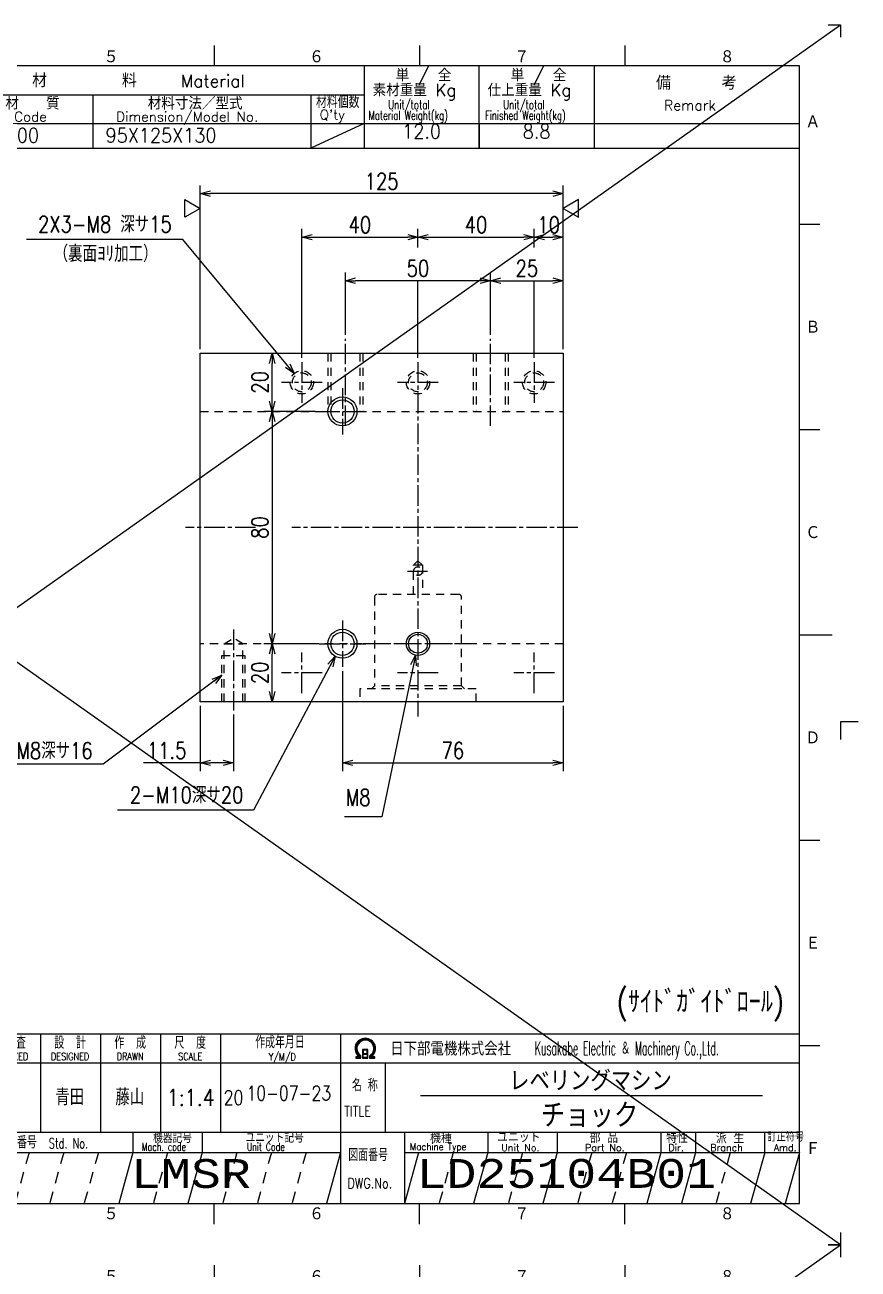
# Model space of a CAD drawing. Extents: x 0 to 1442, y 0 to 840.
# Drawn here: x 313.1 to 600, y 411.6 to 840 of the extents above; entities that cross this region are included whole.
import ezdxf
from ezdxf.enums import TextEntityAlignment as Align

# ---------------------------------------------------------------- set-up
doc = ezdxf.new("R2010")
doc.units = 0
doc.header["$LTSCALE"] = 1.41421
for name, pattern in [('GEN3A', [3.5, 2, -1.5]), ('GEN7A', [7.5, 5, -0.75, 1, -0.75]), ('HIDDEN2', [3.5, 2, -1.5])]:
    doc.linetypes.add(name, pattern=pattern)
doc.layers.get('0').update_dxf_attribs({"linetype": 'CONTINUOUS'})
doc.layers.get('DEFPOINTS').update_dxf_attribs({"linetype": 'CONTINUOUS'})
for name, color, linetype in [('2', 5, 'CONTINUOUS'), ('4', 3, 'CONTINUOUS'), ('5', 3, 'CONTINUOUS'), ('6', 52, 'CONTINUOUS'), ('7A', 4, 'GEN7A'), ('8', 1, 'CONTINUOUS'), ('9', 3, 'HIDDEN2'), ('RAHM2', 1, 'CONTINUOUS'), ('RAHM3', 52, 'CONTINUOUS')]:
    doc.layers.add(name, color=color, linetype=linetype)
doc.styles.add('DIMENSION', font='monotxt.shx', dxfattribs={"bigfont": 'bigfont.shx'})
doc.styles.get("Standard").update_dxf_attribs({"font": 'romans.shx', "width": 0.8, "bigfont": 'extfont.shx'})
doc.dimstyles.new('GEN-ISO', dxfattribs={"dimscale": 1.41421, "dimtxt": 4, "dimasz": 2.5, "dimexe": 2, "dimexo": 1, "dimgap": 1, "dimtad": 3, "dimdec": 3, "dimrnd": 0.001, "dimdsep": 46, "dimtxsty": 'Standard', "dimblk": 'OPEN30', "dimcen": 0, "dimclrt": 52, "dimadec": 0, "dimazin": 0, "dimtp": 0.1, "dimtm": 0.1, "dimtfac": 0.6, "dimtdec": 3, "dimtmove": 0, "dimatfit": 3, "dimldrblk": 'OPEN30', "dimfxl": 1, "dimarcsym": 0})

# ---------------------------------------------------------------- blocks, each defined once
blk = doc.blocks.new('1A3ﾌﾞﾋﾝ')
at = {"layer": 'RAHM2', "color": 5, "linetype": 'Continuous'}
for p, q in [((3, 297), (0, 297)), ((0, 297), (0, 294)), ((417, 297), (420, 297)), ((420, 297), (420, 294)), ((217.5, 295), (217.5, 287)), ((67.5, 292), (67.5, 287)), ((117.5, 292), (117.5, 287)), ((167.5, 292), (167.5, 287)), ((267.5, 292), (267.5, 287)), ((317.5, 292), (317.5, 287)), ((367.5, 292), (367.5, 287)), ((410, 287), (25, 287)), ((25, 287), (25, 10)), ((104, 266), (104, 287)), ((410, 10), (410, 287)), ((25, 266), (64.5, 266)), ((64.5, 266), (104, 266)), ((20, 248.5), (25, 248.5)), ((410, 248.5), (415, 248.5)), ((20, 198.5), (25, 198.5)), ((410, 198.5), (415, 198.5)), ((17, 148.5), (25, 148.5)), ((410, 148.5), (418, 148.5)), ((20, 98.5), (25, 98.5)), ((410, 98.5), (415, 98.5)), ((20, 48.5), (25, 48.5)), ((410, 48.5), (415, 48.5)), ((25, 10), (410, 10)), ((67.5, 5), (67.5, 10)), ((117.5, 5), (117.5, 10)), ((217.5, 2), (217.5, 10)), ((267.5, 5), (267.5, 10)), ((317.5, 5), (317.5, 10)), ((367.5, 5), (367.5, 10)), ((0, 3), (0, 0)), ((420, 3), (420, 0)), ((0, 0), (3, 0)), ((420, 0), (417, 0))]:
    blk.add_line(p, q, dxfattribs=at)
at = {"layer": 'RAHM2', "color": 7, "linetype": 'Continuous'}
for p, q in [((45, 287), (45, 266)), ((64.5, 287), (64.5, 266)), ((65, 287), (65, 266)), ((84, 287), (84, 266)), ((84.5, 287), (84.5, 266)), ((200, 267), (200, 287)), ((304, 287), (304, 267)), ((332, 267), (332, 287)), ((360, 287), (360, 267)), ((25, 280), (64.5, 280)), ((64.5, 280), (104, 280)), ((200, 280), (304, 280)), ((210, 267), (210, 280)), ((238, 280), (238, 267)), ((291, 280), (291, 267)), ((200, 273), (410, 273)), ((200, 267), (410, 267)), ((195.93, 51.26), (195.93, 27.42)), ((210.55, 51.26), (210.55, 10)), ((225.18, 51.26), (225.18, 27.42)), ((239.8, 51.26), (239.8, 27.42)), ((254.43, 51.26), (254.43, 27.42)), ((269.05, 51.26), (269.05, 27.42)), ((298.3, 51.26), (298.3, 10)), ((25, 44), (100, 44)), ((37, 44), (37, 10)), ((56.8, 44), (56.8, 10)), ((85.6, 44), (85.6, 10)), ((100, 10), (100, 44)), ((152.05, 44.26), (410, 44.26)), ((269.05, 44.26), (269.05, 27.42)), ((298.3, 44.26), (298.3, 44.26)), ((309.17, 44.26), (309.17, 27.42)), ((25, 37), (100, 37)), ((25, 30), (100, 30)), ((152.05, 27.42), (410, 27.42)), ((157.77, 27.42), (157.77, 10)), ((175.59, 27.42), (175.59, 10)), ((181.3, 27.42), (181.3, 10)), ((247.73, 27.42), (247.73, 22.42)), ((264.59, 27.42), (264.59, 22.42)), ((313.83, 27.42), (313.83, 10)), ((334.15, 27.42), (334.15, 22.42)), ((351, 27.42), (351, 22.42)), ((376.29, 27.42), (376.29, 22.42)), ((384.72, 27.42), (384.72, 22.42)), ((401.57, 22.42), (401.57, 27.42)), ((25, 23), (100, 23)), ((100, 23), (152.05, 23)), ((210.55, 22.42), (298.3, 22.42)), ((313.83, 22.42), (410, 22.42)), ((25, 16), (100, 16)), ((100, 16), (152.05, 16)), ((167.5, 5), (167.5, 10))]:
    blk.add_line(p, q, dxfattribs=at)
at = {"layer": 'RAHM2', "color": 3, "linetype": 'Continuous'}
for p, q in [((317.73, 36.35), (401.03, 36.35)), ((214.02, 22.42), (210.55, 10)), ((247.73, 22.42), (244.26, 10)), ((264.59, 22.42), (261.12, 10)), ((298.3, 22.42), (294.83, 10)), ((334.15, 22.42), (330.68, 10)), ((351, 22.42), (347.54, 10)), ((376.29, 22.42), (372.82, 10)), ((384.72, 22.42), (381.25, 10)), ((410, 22.42), (406.54, 10))]:
    blk.add_line(p, q, dxfattribs=at)
at = {"layer": 'RAHM2', "color": 3, "linetype": 'GEN3A'}
for p, q in [((222.44, 22.42), (218.98, 10)), ((230.87, 22.42), (227.41, 10)), ((239.3, 22.42), (235.84, 10)), ((256.16, 22.42), (252.69, 10)), ((273.01, 22.42), (269.55, 10)), ((281.44, 22.42), (277.98, 10)), ((289.87, 22.42), (286.41, 10)), ((325.72, 22.42), (322.25, 10)), ((342.57, 22.42), (339.11, 10)), ((359.43, 22.42), (355.97, 10)), ((367.86, 22.42), (364.39, 10)), ((393.14, 22.42), (389.68, 10))]:
    blk.add_line(p, q, dxfattribs=at)
at = {"layer": 'RAHM2', "color": 5, "linetype": 'Continuous'}
blk.add_lwpolyline([(410, 51.26), (152.05, 51.26), (152.05, 10)], dxfattribs=at)
at = {"layer": 'RAHM2', "color": 7, "linetype": 'Continuous'}
for points in [[(303.62, 47.51), (303.62, 45.4), (304.92, 45.4), (304.92, 47.51), (303.62, 47.51)], [(303.77, 47.36), (303.77, 46.53), (304.77, 46.53), (304.77, 47.36), (303.77, 47.36)], [(302.02, 45.4), (303.22, 45.4), (303.22, 46.01)], [(302.02, 45.58), (302.97, 45.58), (302.97, 45.91)], [(302.72, 45.82), (302.72, 45.75), (302.02, 45.75), (302.02, 45.4)], [(304.77, 46.38), (304.77, 45.55), (303.77, 45.55), (303.77, 46.38), (304.77, 46.38)], [(305.32, 45.98), (305.32, 45.4), (306.58, 45.4), (306.58, 45.75), (305.85, 45.75), (305.85, 45.8)], [(305.57, 45.87), (305.57, 45.58), (306.58, 45.58)]]:
    blk.add_lwpolyline(points, dxfattribs=at)
for points in [[(30.79, 43.41), (27.65, 37.97), (33.92, 37.97)], [(30.79, 36.41), (27.65, 30.97), (33.92, 30.97)], [(30.79, 29.41), (27.65, 23.97), (33.92, 23.97)], [(30.79, 22.41), (27.65, 16.97), (33.92, 16.97)]]:
    blk.add_lwpolyline(points, close=True, dxfattribs=at)
at = {"layer": 'RAHM2', "color": 3, "linetype": 'Continuous'}
for points in [[(317.29, 22.42), (313.83, 10)], [(401.57, 22.42), (401.57, 22.42), (398.11, 10)]]:
    blk.add_lwpolyline(points, dxfattribs=at)
at = {"layer": 'RAHM2', "color": 7, "linetype": 'Continuous'}
for radius, start, end in [(2.5, 308.2706, 230.8952), (2.28, 303.9949, 234.4013), (2.06, 299.8294, 238.4756)]:
    blk.add_arc((304.3, 47.76), radius, start, end, dxfattribs=at)
at = {"layer": 'RAHM2', "color": 5, "linetype": 'Continuous'}
for s, p in [('１', (40.6, 287.58)), ('２', (90.6, 287.58)), ('４', (190.6, 287.58)), ('５', (240.6, 287.58)), ('６', (290.6, 287.58)), ('７', (340.6, 287.58)), ('８', (390.6, 287.58)), ('Ａ', (18.36, 271.74)), ('Ａ', (411.44, 271.74)), ('Ｂ', (18.36, 221.74)), ('Ｂ', (411.44, 221.74)), ('Ｃ', (18.36, 171.74)), ('Ｃ', (411.44, 171.74)), ('Ｄ', (18.36, 121.74)), ('Ｄ', (411.44, 121.74)), ('Ｅ', (18.36, 71.74)), ('Ｅ', (411.44, 71.74)), ('Ｆ', (18.36, 21.74)), ('Ｆ', (411.44, 21.74)), ('１', (40.6, 5.87)), ('２', (90.6, 5.87)), ('３', (140.6, 5.87)), ('４', (190.6, 5.87)), ('５', (240.6, 5.87)), ('６', (290.6, 5.87)), ('７', (340.6, 5.87)), ('８', (390.6, 5.87))]:
    blk.add_text(s, height=3.31, dxfattribs=at).set_placement(p)
blk.add_text('３', height=3.31, dxfattribs=at).set_placement((140.6, 289.58), align=Align.MIDDLE)
at = {"layer": 'RAHM2', "color": 7, "linetype": 'Continuous'}
for s, height, width, p in [('ユニットNo.', 2.5, 0.8, (28.29, 283.92)), ('コードNo.', 2.5, 0.8, (49.52, 283.81)), ('総製作個数', 2.5, 0.8, (69.17, 283.72)), ('在庫棚入庫', 2.5, 0.8, (89.08, 283.82)), ('Unit No.', 2.5, 0.8, (28.29, 280.64)), ('Part No.', 2.5, 0.8, (49.52, 280.53)), ("T. Q'ty", 2.2, 0.8, (69.17, 280.96)), ("Stock Q'ty", 2.2, 0.8, (85.8, 281.06)), ('材料個数', 3, 0.8, (292.32, 276.75)), ('Unit/total', 2.2, 0.7, (309.86, 276.49)), ('Unit/total', 2.2, 0.7, (337.86, 276.49)), ('Material Weight(kg)', 2.2, 0.68, (305.1, 273.86)), ('Finished Weight(kg)', 2.2, 0.68, (333.46, 273.86)), ('作成年月日', 3, 0.7, (277.49, 47.82)), ('Kusakabe Electric ＆ Machinery Co.,Ltd.', 3.3108, 0.5, (345.56, 46.19)), ('Y/M/D', 1.8, 0.8, (280.79, 44.87)), ('名 称', 3, 0.7, (301.06, 37.33)), ('20', 3.5, 0.8, (269.81, 34.08)), ('TITLE', 2.5, 0.8, (299.18, 31.25)), ('標準図番号', 3, 0.7, (212.26, 23.44)), ('Std. No.', 2.5, 0.7, (227.23, 23.44)), ('機器記号', 2.5, 0.7, (252.65, 24.77)), ('ユニット記号', 2.5, 0.7, (275.14, 24.85)), ('訂正符号', 2, 0.8, (402.2, 25.16)), ('Mach. code', 2, 0.7, (249.86, 22.83)), ('Unit Code', 2, 0.7, (275.45, 22.83)), ('図面番号', 3, 0.7, (300.15, 20.37)), ('Machine Type', 1.7, 0.9, (315.15, 23.05))]:
    blk.add_text(s, height=height, dxfattribs=dict(at, width=width)).set_placement(p)
for s, height, p in [('単 / 全', 3, (311.71, 283.26)), ('単 / 全', 3, (339.71, 283.26)), ('材\u3000\u3000\u3000\u3000\u3000料', 3.311, (223.18, 281.82)), ('Material', 3, (259.34, 281.82)), ('備     考', 3.311, (375.08, 281.21)), ('素材重量 Kg', 3, (306.08, 279.63)), ('仕上重量 Kg', 3, (334.08, 279.63)), ('No.', 3.311, (201.5, 274.82)), ('材\u3000\u3000質', 3, (216.68, 276.39)), ('材料寸法／型式', 3, (251.33, 276.39)), ('Remark', 2.5, (377.03, 276.16)), ('Code', 2.4, (218.82, 273.45)), ('Dimension/Model No.', 2.4, (243.65, 273.45)), ("Q'ty", 2.4, (293.19, 273.93)), ('Ｄ', 3.2, (29.23, 38.2)), ('Ｃ', 3.2, (29.23, 31.2)), ('Ｂ', 3.2, (29.23, 24.2)), ('標', 2, (152.44, 24.43)), ('工', 2, (176.15, 24.24)), ('機種', 2.4, (320.08, 24.76)), ('ユニット', 2.4, (336.39, 24.96)), ('部 品', 2.4, (358.93, 24.79)), ('特性', 2.4, (377.55, 24.78)), ('派 生', 2.4, (389.65, 24.72)), ('準', 2, (152.47, 21.11)), ('Unit No.', 1.7, (337.39, 22.76)), ('Part No.', 1.7, (357.81, 22.76)), ('Dir.', 1.7, (378.09, 22.76)), ('Branch', 1.7, (388.28, 22.76)), ('Amd.', 1.7, (403.74, 22.76)), ('旧図面番号', 2.5, (116.71, 19.69)), ('事', 2, (176.17, 19.92)), ('Ａ', 3.2, (29.23, 17.2)), ('化', 2, (152.37, 17.95)), ('Previous Dwg. No,', 2, (108.5, 16.75)), ('番', 2, (176.31, 15.76)), ('符号', 2.5, (28.17, 13.37)), ('年月日', 2.5, (40.49, 13.14)), ('設計訂正書No.', 2.5, (58.29, 13.18)), ('担当', 2.5, (89.5, 13.18)), ('発', 2, (152.46, 14.47)), ('Amd.', 2, (28.17, 10.93)), ('Y/M/D', 2, (40.49, 10.7)), ('Design Chg No.', 2, (58.29, 10.75)), ('Name', 2, (89.5, 10.75)), ('行', 2, (152.46, 10.82)), ('号', 2, (176.11, 11.28))]:
    blk.add_text(s, height=height, dxfattribs=at).set_placement(p)
for s, height, width, p in [('承 認', 3, 0.7, (203.18, 49.35)), ('照  査', 3, 0.7, (217.8, 49.35)), ('設  計', 3, 0.7, (232.43, 49.35)), ('作  成', 3, 0.7, (247.05, 49.35)), ('尺  度', 3, 0.7, (261.67, 49.35)), ('APPROVED', 1.8, 0.8, (203.18, 45.85)), ('CHECKED', 1.8, 0.8, (217.8, 45.85)), ('DESIGNED', 1.8, 0.8, (232.43, 45.85)), ('DRAWN', 1.8, 0.8, (247.05, 45.85)), ('SCALE', 1.8, 0.8, (261.67, 45.85)), ('DWG.No.', 2.5, 0.8, (305.41, 14.96))]:
    blk.add_text(s, height=height, dxfattribs=dict(at, width=width)).set_placement(p, align=Align.MIDDLE)
for s, height, p in [('共 通 番 号', 3, (173.93, 49.14)), ('Cross ref No.', 2, (173.93, 46.01))]:
    blk.add_text(s, height=height, dxfattribs=at).set_placement(p, align=Align.MIDDLE)
at = {"layer": 'RAHM2', "color": 7, "linetype": 'Continuous', "width": 0.844147}
blk.add_text('日下部電機株式会社', height=3.311, dxfattribs=at).set_placement((310.35, 46.06), (339.79, 46.06), align=Align.FIT)
at = {"layer": 'RAHM2', "color": 7, "linetype": 'Continuous'}
for s, p in [('Standard', (157.07, 11.05)), ('Job No.', (180.5, 11.05))]:
    blk.add_text(s, height=2, rotation=90, dxfattribs=at).set_placement(p)
at = {"layer": 'RAHM2', "color": 5, "linetype": 'Continuous', "width": 0.7}
for tag, p in [('HEADER3', (35, 274.01)), ('HEADER4', (54.75, 274)), ('HEADER15', (74.49, 274)), ('HEADER16', (94.43, 274))]:
    blk.add_attdef(tag, text='', height=6, dxfattribs=at).set_placement(p, align=Align.MIDDLE)
at = {"layer": 'RAHM2', "color": 7, "linetype": 'Continuous'}
blk.add_attdef('HEADER5', text='', height=2.5, dxfattribs=at).set_placement((63.69, 267.1), align=Align.BOTTOM_RIGHT)
for tag, height, width, p in [('HEADER1', 5, 0.9, (359.12, 40.15)), ('HEADER7', 5, 0.8, (174.38, 35.8)), ('GEN-TITLE-SCA', 4, 0.85, (261.79, 35.85)), ('HEADER2', 6, 0.9, (358.89, 31.68)), ('HEADER11', 3.2, 0.63, (46.91, 19.38)), ('HEADER9', 3.33, 0.8, (71.4, 19.2)), ('HEADER10', 3.5, 0.8, (92.57, 19.22)), ('HEADER14', 3.31, 0.8, (126.54, 12.82))]:
    blk.add_attdef(tag, text='', height=height, dxfattribs=dict(at, width=width)).set_placement(p, align=Align.MIDDLE)
at = {"layer": 'RAHM2', "color": 7, "linetype": 'Continuous', "width": 0.8}
blk.add_attdef('GEN-TITLE-DAT', text='', height=3.5, dxfattribs=at).set_placement((275.35, 34.1), align=Align.BOTTOM_LEFT)
at = {"layer": 'RAHM2', "color": 5, "linetype": 'Continuous'}
blk.add_attdef('HEADER6', text='', height=5.8, dxfattribs=at).set_placement((207.09, 13.03), align=Align.BOTTOM_RIGHT)
at = {"layer": 'RAHM2', "color": 5, "linetype": 'Continuous', "style": 'DIMENSION', "width": 1.2}
for tag, p in [('HEADER13', (213.56, 11.75)), ('HEADER12', (247.26, 11.72)), ('GEN-TITLE-DWG', (316.79, 11.74))]:
    blk.add_attdef(tag, text='', height=7.02, dxfattribs=at).set_placement(p, align=Align.BOTTOM_LEFT)
blk.add_attdef('HEADER8', text='', height=7.02, dxfattribs=at).set_placement((406.69, 11.71), align=Align.BOTTOM_RIGHT)
blk = doc.blocks.new('_Open30')
at = {"color": 0, "linetype": 'ByBlock', "lineweight": -2}
for p, q in [((-1, 0.27), (0, 0)), ((0, 0), (-1, -0.27)), ((0, 0), (-1, 0))]:
    blk.add_line(p, q, dxfattribs=at)
blk = doc.blocks.new('*D41')
at = {"layer": '5', "color": 0, "lineweight": -2, "transparency": 16777216}
for p, q in [((373.48, 728.37), (373.48, 784.78)), ((498.48, 728.37), (498.48, 784.78)), ((494.94, 781.96), (377.02, 781.96))]:
    blk.add_line(p, q, dxfattribs=at)
at = {"layer": 'DEFPOINTS', "color": 0, "transparency": 16777216}
for p in [(373.48, 781.96), (373.48, 726.96), (498.48, 726.96)]:
    blk.add_point(p, dxfattribs=at)
at = {"layer": '5', "color": 0, "lineweight": -2, "transparency": 16777216, "xscale": 3.535525, "yscale": 3.535525, "zscale": 3.535525, "rotation": 180}
blk.add_blockref('_Open30', (373.48, 781.96), dxfattribs=at)
at = {"layer": '5', "color": 0, "lineweight": -2, "transparency": 16777216, "xscale": 3.535525, "yscale": 3.535525, "zscale": 3.535525}
blk.add_blockref('_Open30', (498.48, 781.96), dxfattribs=at)
at = {"layer": '5', "color": 52, "transparency": 16777216, "insert": (435.98, 786.2), "char_height": 5.657, "attachment_point": 5}
blk.add_mtext('125', dxfattribs=at)
blk = doc.blocks.new('*D47')
at = {"layer": '5', "color": 0, "lineweight": -2, "transparency": 16777216}
for p, q in [((423.48, 733.37), (423.48, 754.78)), ((473.48, 733.37), (473.48, 754.78)), ((469.94, 751.96), (427.02, 751.96))]:
    blk.add_line(p, q, dxfattribs=at)
at = {"layer": 'DEFPOINTS', "color": 0, "transparency": 16777216}
for p in [(423.48, 751.96), (423.48, 731.96), (473.48, 731.96)]:
    blk.add_point(p, dxfattribs=at)
at = {"layer": '5', "color": 0, "lineweight": -2, "transparency": 16777216, "xscale": 3.535525, "yscale": 3.535525, "zscale": 3.535525, "rotation": 180}
blk.add_blockref('_Open30', (423.48, 751.96), dxfattribs=at)
at = {"layer": '5', "color": 0, "lineweight": -2, "transparency": 16777216, "xscale": 3.535525, "yscale": 3.535525, "zscale": 3.535525}
blk.add_blockref('_Open30', (473.48, 751.96), dxfattribs=at)
at = {"layer": '5', "color": 52, "transparency": 16777216, "insert": (448.48, 756.2), "char_height": 5.657, "attachment_point": 5}
blk.add_mtext('50', dxfattribs=at)
blk = doc.blocks.new('STDBUHIN')
at = {"color": 7}
for p, q in [((0, 0), (0, -6)), ((10, 0), (10, -6)), ((38, 0), (38, -6)), ((91, 0), (91, -6)), ((104, 0), (104, -6)), ((132, 0), (132, -6)), ((160, 0), (160, -6)), ((0, -6), (210, -6))]:
    blk.add_line(p, q, dxfattribs=at)
at = {"layer": 'RAHM3', "color": 7, "width": 0.9}
for tag, p in [('1GENST', (4.710911, -4.609434)), ('4GENST', (96.434633, -4.658422)), ('5GENST', (118, -4.729)), ('6GENST', (146, -4.729))]:
    blk.add_attdef(tag, text='', height=3.5, dxfattribs=at).set_placement(p, align=Align.BOTTOM_CENTER)
at = {"layer": 'RAHM3', "color": 7}
for tag, p, width in [('2GENST', (11.373533, -4.658422), 0.8), ('3GENST', (41.070972, -4.658422), 0.8), ('7GENST', (162.759538, -4.671383), 0.9)]:
    blk.add_attdef(tag, p, '', height=3.5, dxfattribs=dict(at, width=width))
blk = doc.blocks.new('*D55')
at = {"layer": '5', "color": 0, "lineweight": -2, "transparency": 16777216}
for p, q in [((488.48, 763.37), (488.48, 769.78)), ((492.02, 766.96), (494.94, 766.96)), ((498.48, 728.37), (498.48, 769.78))]:
    blk.add_line(p, q, dxfattribs=at)
at = {"layer": 'DEFPOINTS', "color": 0, "transparency": 16777216}
for p in [(498.48, 766.96), (488.48, 761.96), (498.48, 726.96)]:
    blk.add_point(p, dxfattribs=at)
at = {"layer": '5', "color": 0, "lineweight": -2, "transparency": 16777216, "xscale": 3.535525, "yscale": 3.535525, "zscale": 3.535525, "rotation": 180}
blk.add_blockref('_Open30', (488.48, 766.96), dxfattribs=at)
at = {"layer": '5', "color": 0, "lineweight": -2, "transparency": 16777216, "xscale": 3.535525, "yscale": 3.535525, "zscale": 3.535525}
blk.add_blockref('_Open30', (498.48, 766.96), dxfattribs=at)
at = {"layer": '5', "color": 52, "transparency": 16777216, "insert": (493.48, 771.2), "char_height": 5.657, "attachment_point": 5}
blk.add_mtext('10', dxfattribs=at)
blk = doc.blocks.new('*D59')
at = {"layer": '5', "color": 0, "lineweight": -2, "transparency": 16777216}
for p, q in [((473.48, 733.37), (473.48, 754.78)), ((498.48, 728.37), (498.48, 754.78)), ((477.02, 751.96), (494.94, 751.96))]:
    blk.add_line(p, q, dxfattribs=at)
at = {"layer": 'DEFPOINTS', "color": 0, "transparency": 16777216}
for p in [(498.48, 751.96), (473.48, 731.96), (498.48, 726.96)]:
    blk.add_point(p, dxfattribs=at)
at = {"layer": '5', "color": 0, "lineweight": -2, "transparency": 16777216, "xscale": 3.535525, "yscale": 3.535525, "zscale": 3.535525, "rotation": 180}
blk.add_blockref('_Open30', (473.48, 751.96), dxfattribs=at)
at = {"layer": '5', "color": 0, "lineweight": -2, "transparency": 16777216, "xscale": 3.535525, "yscale": 3.535525, "zscale": 3.535525}
blk.add_blockref('_Open30', (498.48, 751.96), dxfattribs=at)
at = {"layer": '5', "color": 52, "transparency": 16777216, "insert": (485.98, 756.2), "char_height": 5.657, "attachment_point": 5}
blk.add_mtext('25', dxfattribs=at)
blk = doc.blocks.new('*D60')
at = {"layer": '5', "color": 0, "lineweight": -2, "transparency": 16777216}
for p, q in [((422.48, 617.54), (422.48, 583.13)), ((498.48, 605.54), (498.48, 583.13)), ((426.02, 585.96), (494.94, 585.96))]:
    blk.add_line(p, q, dxfattribs=at)
at = {"layer": 'DEFPOINTS', "color": 0, "transparency": 16777216}
for p in [(422.48, 618.96), (498.48, 606.96), (498.48, 585.96)]:
    blk.add_point(p, dxfattribs=at)
at = {"layer": '5', "color": 0, "lineweight": -2, "transparency": 16777216, "xscale": 3.535525, "yscale": 3.535525, "zscale": 3.535525, "rotation": 180}
blk.add_blockref('_Open30', (422.48, 585.96), dxfattribs=at)
at = {"layer": '5', "color": 0, "lineweight": -2, "transparency": 16777216, "xscale": 3.535525, "yscale": 3.535525, "zscale": 3.535525}
blk.add_blockref('_Open30', (498.48, 585.96), dxfattribs=at)
at = {"layer": '5', "color": 52, "transparency": 16777216, "insert": (460.48, 590.2), "char_height": 5.657, "attachment_point": 5}
blk.add_mtext('76', dxfattribs=at)
blk = doc.blocks.new('*D61')
at = {"layer": '5', "color": 0, "lineweight": -2, "transparency": 16777216}
for p, q in [((396.36, 726.96), (401.12, 726.96)), ((398.29, 710.49), (398.29, 723.42)), ((413.07, 706.96), (395.46, 706.96))]:
    blk.add_line(p, q, dxfattribs=at)
at = {"layer": 'DEFPOINTS', "color": 0, "transparency": 16777216}
for p in [(394.94, 726.96), (398.29, 726.96), (414.48, 706.96)]:
    blk.add_point(p, dxfattribs=at)
at = {"layer": '5', "color": 0, "lineweight": -2, "transparency": 16777216, "xscale": 3.535525, "yscale": 3.535525, "zscale": 3.535525}
for p, rotation in [((398.29, 726.96), 90), ((398.29, 706.96), 270)]:
    blk.add_blockref('_Open30', p, dxfattribs=dict(at, rotation=rotation))
at = {"layer": '5', "color": 52, "transparency": 16777216, "insert": (394.05, 716.96), "char_height": 5.657, "attachment_point": 5, "rotation": 90}
blk.add_mtext('20', dxfattribs=at)
blk = doc.blocks.new('*D62')
at = {"layer": '5', "color": 0, "lineweight": -2, "transparency": 16777216}
for p, q in [((413.07, 706.96), (395.46, 706.96)), ((398.29, 703.42), (398.29, 630.49)), ((413.07, 626.96), (395.46, 626.96))]:
    blk.add_line(p, q, dxfattribs=at)
at = {"layer": 'DEFPOINTS', "color": 0, "transparency": 16777216}
for p in [(414.48, 706.96), (398.29, 626.96), (414.48, 626.96)]:
    blk.add_point(p, dxfattribs=at)
at = {"layer": '5', "color": 0, "lineweight": -2, "transparency": 16777216, "xscale": 3.535525, "yscale": 3.535525, "zscale": 3.535525}
for p, rotation in [((398.29, 706.96), 90), ((398.29, 626.96), 270)]:
    blk.add_blockref('_Open30', p, dxfattribs=dict(at, rotation=rotation))
at = {"layer": '5', "color": 52, "transparency": 16777216, "insert": (394.05, 666.96), "char_height": 5.657, "attachment_point": 5, "rotation": 90}
blk.add_mtext('80', dxfattribs=at)
blk = doc.blocks.new('*D63')
at = {"layer": '5', "color": 0, "lineweight": -2, "transparency": 16777216}
for p, q in [((413.07, 626.96), (395.46, 626.96)), ((398.29, 610.49), (398.29, 623.42)), ((399.24, 606.96), (395.46, 606.96))]:
    blk.add_line(p, q, dxfattribs=at)
at = {"layer": 'DEFPOINTS', "color": 0, "transparency": 16777216}
for p in [(398.29, 626.96), (414.48, 626.96), (400.65, 606.96)]:
    blk.add_point(p, dxfattribs=at)
at = {"layer": '5', "color": 0, "lineweight": -2, "transparency": 16777216, "xscale": 3.535525, "yscale": 3.535525, "zscale": 3.535525}
for p, rotation in [((398.29, 626.96), 90), ((398.29, 606.96), 270)]:
    blk.add_blockref('_Open30', p, dxfattribs=dict(at, rotation=rotation))
at = {"layer": '5', "color": 52, "transparency": 16777216, "insert": (394.05, 616.96), "char_height": 5.657, "attachment_point": 5, "rotation": 90}
blk.add_mtext('20', dxfattribs=at)
blk = doc.blocks.new('*D64')
at = {"layer": '5', "color": 0, "lineweight": -2, "transparency": 16777216}
for p, q in [((373.48, 605.54), (373.48, 583.13)), ((384.98, 602.54), (384.98, 583.13)), ((373.48, 585.96), (353.97, 585.96)), ((381.44, 585.96), (377.02, 585.96))]:
    blk.add_line(p, q, dxfattribs=at)
at = {"layer": 'DEFPOINTS', "color": 0, "transparency": 16777216}
for p in [(373.48, 606.96), (384.98, 603.96), (373.48, 585.96)]:
    blk.add_point(p, dxfattribs=at)
at = {"layer": '5', "color": 0, "lineweight": -2, "transparency": 16777216, "xscale": 3.535525, "yscale": 3.535525, "zscale": 3.535525, "rotation": 180}
blk.add_blockref('_Open30', (373.48, 585.96), dxfattribs=at)
at = {"layer": '5', "color": 0, "lineweight": -2, "transparency": 16777216, "xscale": 3.535525, "yscale": 3.535525, "zscale": 3.535525}
blk.add_blockref('_Open30', (384.98, 585.96), dxfattribs=at)
at = {"layer": '5', "color": 52, "transparency": 16777216, "insert": (361.96, 590.2), "char_height": 5.657, "attachment_point": 5}
blk.add_mtext('11.5', dxfattribs=at)
blk = doc.blocks.new('*D65')
at = {"layer": '5', "color": 0, "lineweight": -2, "transparency": 16777216}
for p, q in [((448.48, 763.37), (448.48, 769.78)), ((452.02, 766.96), (484.94, 766.96)), ((488.48, 763.37), (488.48, 769.78))]:
    blk.add_line(p, q, dxfattribs=at)
at = {"layer": 'DEFPOINTS', "color": 0, "transparency": 16777216}
for p in [(488.48, 766.96), (448.48, 761.96), (488.48, 761.96)]:
    blk.add_point(p, dxfattribs=at)
at = {"layer": '5', "color": 0, "lineweight": -2, "transparency": 16777216, "xscale": 3.535525, "yscale": 3.535525, "zscale": 3.535525, "rotation": 180}
blk.add_blockref('_Open30', (448.48, 766.96), dxfattribs=at)
at = {"layer": '5', "color": 0, "lineweight": -2, "transparency": 16777216, "xscale": 3.535525, "yscale": 3.535525, "zscale": 3.535525}
blk.add_blockref('_Open30', (488.48, 766.96), dxfattribs=at)
at = {"layer": '5', "color": 52, "transparency": 16777216, "insert": (468.48, 771.2), "char_height": 5.657, "attachment_point": 5}
blk.add_mtext('40', dxfattribs=at)
blk = doc.blocks.new('*D66')
at = {"layer": '5', "color": 0, "lineweight": -2, "transparency": 16777216}
for p, q in [((408.48, 725.37), (408.48, 769.78)), ((412.02, 766.96), (444.94, 766.96)), ((448.48, 763.37), (448.48, 769.78))]:
    blk.add_line(p, q, dxfattribs=at)
at = {"layer": 'DEFPOINTS', "color": 0, "transparency": 16777216}
for p in [(448.48, 766.96), (448.48, 761.96), (408.48, 723.96)]:
    blk.add_point(p, dxfattribs=at)
at = {"layer": '5', "color": 0, "lineweight": -2, "transparency": 16777216, "xscale": 3.535525, "yscale": 3.535525, "zscale": 3.535525, "rotation": 180}
blk.add_blockref('_Open30', (408.48, 766.96), dxfattribs=at)
at = {"layer": '5', "color": 0, "lineweight": -2, "transparency": 16777216, "xscale": 3.535525, "yscale": 3.535525, "zscale": 3.535525}
blk.add_blockref('_Open30', (448.48, 766.96), dxfattribs=at)
at = {"layer": '5', "color": 52, "transparency": 16777216, "insert": (428.48, 771.2), "char_height": 5.657, "attachment_point": 5}
blk.add_mtext('40', dxfattribs=at)

msp = doc.modelspace()

# ---------------------------------------------------------------- linework, layer by layer
msp.add_line((429.9199, 806.0997), (411.5352, 797.6144))
at = {"layer": '2'}
for p, q in [((373.4801, 606.9556), (373.4801, 726.9556)), ((373.4801, 726.9556), (498.4801, 726.9556)), ((498.4801, 726.9556), (498.4801, 606.9556)), ((498.4801, 606.9556), (373.4801, 606.9556))]:
    msp.add_line(p, q, dxfattribs=at)
for centre, radius in [((422.4801, 706.9556), 4), ((422.4801, 626.9556), 4), ((448.4801, 626.9556), 3.25)]:
    msp.add_circle(centre, radius, dxfattribs=at)
at = {"layer": '4'}
for centre, radius in [((422.4801, 706.9556), 5), ((422.4801, 626.9556), 5), ((448.4801, 626.9556), 4)]:
    msp.add_circle(centre, radius, dxfattribs=at)
at = {"layer": '5'}
for p, q in [((452.0157, 766.9556), (484.9446, 766.9556)), ((448.4801, 725.3698), (448.4801, 751.9556)), ((488.4801, 725.3698), (488.4801, 751.9556))]:
    msp.add_line(p, q, dxfattribs=at)
at = {"layer": '7A'}
for p, q in [((423.4801, 701.9556), (423.4801, 731.9556)), ((473.4801, 701.9556), (473.4801, 731.9556)), ((408.4801, 723.9556), (408.4801, 709.9556)), ((448.4801, 723.9556), (448.4801, 601.9556)), ((488.4801, 723.9556), (488.4801, 709.9556)), ((415.4801, 716.9556), (401.4801, 716.9556)), ((455.4801, 716.9556), (441.4801, 716.9556)), ((495.4801, 716.9556), (481.4801, 716.9556)), ((422.4801, 714.9556), (422.4801, 698.9556)), ((414.4801, 706.9556), (430.4801, 706.9556)), ((392.5733, 666.9556), (368.4801, 666.9556)), ((503.4801, 666.9556), (405.0558, 666.9556)), ((444.8344, 651.9556), (451.7597, 651.9556)), ((422.4801, 634.9556), (422.4801, 618.9556)), ((384.9801, 631.832), (384.9801, 603.9556)), ((414.4801, 626.9556), (430.4801, 626.9556)), ((468.4801, 626.9556), (428.4801, 626.9556)), ((408.4801, 609.9556), (408.4801, 623.9556)), ((488.4801, 609.9556), (488.4801, 623.9556)), ((415.4801, 616.9556), (401.4801, 616.9556)), ((455.4801, 616.9556), (441.4801, 616.9556)), ((495.4801, 616.9556), (481.4801, 616.9556))]:
    msp.add_line(p, q, dxfattribs=at)
at = {"layer": '8'}
for p, q in [((0, 420.0204), (593.9682, 840.0407)), ((593.9682, 420.0204), (0, 840.0407)), ((0, 0), (593.9682, 420.0204))]:
    msp.add_line(p, q, dxfattribs=at)
for points in [[(373.4801, 776.8705), (368.1769, 773.8088), (368.1769, 779.9323), (373.4801, 776.8705)], [(498.4801, 776.8705), (503.7834, 773.8088), (503.7834, 779.9323), (498.4801, 776.8705)]]:
    msp.add_lwpolyline(points, close=True, dxfattribs=at)
at = {"layer": '9'}
for p, q in [((417.4801, 726.9556), (417.4801, 706.9556)), ((418.4802, 726.9556), (418.4802, 706.9556)), ((428.4801, 726.9556), (428.4801, 706.9556)), ((429.4801, 726.9556), (429.4801, 706.9556)), ((467.4801, 726.9556), (467.4801, 706.9556)), ((468.4802, 726.9556), (468.4802, 706.9556)), ((478.4801, 726.9556), (478.4801, 706.9556)), ((479.4801, 726.9556), (479.4801, 706.9556)), ((373.4801, 706.9556), (498.4801, 706.9556)), ((433.4801, 642.9556), (433.4801, 612.4556)), ((462.4801, 643.9556), (434.4801, 643.9556)), ((463.4801, 612.4556), (463.4801, 642.9556)), ((498.4801, 626.9556), (373.4801, 626.9556)), ((381.7301, 626.9556), (384.9801, 628.832)), ((381.7301, 606.9556), (381.7301, 626.9556)), ((381.7301, 626.9556), (388.2301, 626.9556)), ((388.2301, 626.9556), (384.9801, 628.832)), ((388.2301, 606.9556), (388.2301, 626.9556)), ((380.9801, 606.9556), (380.9801, 622.9556)), ((380.9801, 622.9556), (388.9801, 622.9556)), ((388.9801, 606.9556), (388.9801, 622.9556)), ((428.4801, 611.4556), (428.4801, 606.9556)), ((468.4801, 611.4556), (428.4801, 611.4556)), ((433.4801, 612.4556), (432.4801, 611.4556)), ((463.4801, 612.4556), (433.4801, 612.4556)), ((463.4801, 612.4556), (464.4801, 611.4556)), ((468.4801, 606.9556), (468.4801, 611.4556))]:
    msp.add_line(p, q, dxfattribs=at)
for points in [[(446.9801, 643.9556), (446.9801, 653.9556), (448.4801, 655.4556), (449.9801, 653.9556), (449.9801, 643.9556)], [(449.9801, 653.9556), (446.9801, 653.9556)]]:
    msp.add_lwpolyline(points, dxfattribs=at)
for centre, radius in [((408.4801, 716.9556), 4), ((408.4801, 716.9556), 3.25), ((448.4801, 716.9556), 4), ((448.4801, 716.9556), 3.25), ((488.4801, 716.9556), 4), ((488.4801, 716.9556), 3.25), ((448.4801, 651.9556), 1.5)]:
    msp.add_circle(centre, radius, dxfattribs=at)
for centre, start, end in [((434.4801, 642.9556), 90, 180), ((462.4801, 642.9556), 0, 90)]:
    msp.add_arc(centre, 1, start, end, dxfattribs=at)

# ---------------------------------------------------------------- block references
at = {"layer": '2', "xscale": 1.41421, "yscale": 1.41421, "zscale": 1.41421}
for p in [(0, 420.0204), (0, 0)]:
    msp.add_blockref('1A3ﾌﾞﾋﾝ', p, dxfattribs=at).add_auto_attribs({'GEN-TITLE-DWG': 'LD25104B01', 'GEN-TITLE-DAT': '10-07-23', 'GEN-TITLE-SCA': '1:1.4', 'HEADER1': 'レベリングマシン', 'HEADER2': 'チョック', 'HEADER3': '25', 'HEADER4': '104', 'HEADER6': '2592', 'HEADER12': 'LMSR', 'HEADER15': '1', 'HEADER16': '0'})
at = {"layer": '2', "xscale": 2.02030000060609, "yscale": 2.02030000060609, "zscale": 2.02030000060609}
msp.add_blockref('1A3ﾌﾞﾋﾝ', (593.9682, 0), dxfattribs=at)
at = {"layer": 'RAHM2'}
ref = msp.add_blockref('STDBUHIN', (282.8421, 806.0997), dxfattribs=dict(at, xscale=1.41421, yscale=1.41421, zscale=1.41421))
ref.add_attrib('1GENST', '1', dxfattribs={"layer": 'RAHM3', "color": 7, "height": 4.9497, "width": 0.9}).set_placement((289.5043, 799.581), align=Align.BOTTOM_CENTER)
ref.add_attrib('2GENST', 'SS400', (298.9266, 799.5117), dxfattribs={"layer": 'RAHM3', "color": 7, "height": 4.94974, "width": 0.9})
ref.add_attrib('3GENST', '95X125X130', (340.925, 799.5117), dxfattribs={"layer": 'RAHM3', "color": 7, "height": 4.94974, "width": 0.9})
ref.add_attrib('5GENST', '12.0', dxfattribs={"layer": 'RAHM3', "color": 7, "height": 4.94974, "width": 0.9}).set_placement((449.7188, 799.4119), align=Align.BOTTOM_CENTER)
ref.add_attrib('6GENST', '8.8', dxfattribs={"layer": 'RAHM3', "color": 7, "height": 4.94974, "width": 0.9}).set_placement((489.3167, 799.4119), align=Align.BOTTOM_CENTER)

# ---------------------------------------------------------------- texts
at = {"layer": '5', "color": 52}
for s, insert, char_height, attachment_point in [('2X3-M8 深サ15', (363.6986, 771.4012), 5.65684, 6), ('（裏面ﾖﾘ加工）', (358.7907, 761.2027), 5.65684, 6), ('2-M8深サ16', (336.461, 590.108), 5.65684, 6), ('2-M10深サ20', (388.3542, 574.8486), 5.65684, 6), ('M8', (432.1533, 574.0218), 5.65684, 6), ('青田', (323.6077, 470.8379), 5.64, 4), ('藤山', (344.2897, 470.8379), 5.64, 4)]:
    msp.add_mtext(s, dxfattribs=dict(at, insert=insert, char_height=char_height, attachment_point=attachment_point))
at = {"layer": '6', "width": 0.8}
msp.add_text('(ｻｲﾄﾞｶﾞｲﾄﾞﾛｰﾙ)', height=8, dxfattribs=at).set_placement((516.9404, 499.6503))

# ---------------------------------------------------------------- dimensions: what is measured, and where the dimension line sits
at = {"layer": '5'}
for base, p1, p2, picture, middle in [((373.4801, 781.9556), (498.4801, 726.9556), (373.4801, 726.9556), '*D41', (435.9801, 786.1982)), ((423.4801, 751.9556), (473.4801, 731.9556), (423.4801, 731.9556), '*D47', (448.4801, 756.1982)), ((373.4801, 585.9556), (384.9801, 603.9556), (373.4801, 606.9556), '*D64', (361.9577, 590.1982))]:
    dim = msp.add_linear_dim(base=base, p1=p1, p2=p2, dimstyle='GEN-ISO', dxfattribs=at)
    dim.commit()
    dim.dimension.update_dxf_attribs({"geometry": picture, "text_midpoint": middle})
for base, p1, p2, picture, middle in [((448.4801, 766.9556), (408.4801, 723.9556), (448.4801, 761.9556), '*D66', (428.4801, 771.1982)), ((488.4801, 766.9556), (448.4801, 761.9556), (488.4801, 761.9556), '*D65', (468.4801, 771.1982)), ((498.4801, 766.9556), (488.4801, 761.9556), (498.4801, 726.9556), '*D55', (493.4801, 771.1982)), ((498.4801, 751.9556), (473.4801, 731.9556), (498.4801, 726.9556), '*D59', (485.9801, 756.1982)), ((498.4801, 585.9556), (422.4801, 618.9556), (498.4801, 606.9556), '*D60', (460.4801, 590.1982))]:
    dim = msp.add_linear_dim(base=base, p1=p1, p2=p2, dimstyle='GEN-ISO', override={"dimtmove": 2}, dxfattribs=at)
    dim.commit()
    dim.dimension.update_dxf_attribs({"geometry": picture, "text_midpoint": middle})
for base, p1, p2, picture, middle in [((398.289, 726.9556), (414.4801, 706.9556), (394.9436, 726.9556), '*D61', (394.0463, 716.9556)), ((398.289, 626.9556), (414.4801, 706.9556), (414.4801, 626.9556), '*D62', (394.0463, 666.9556)), ((398.289, 626.9556), (400.6517, 606.9556), (414.4801, 626.9556), '*D63', (394.0463, 616.9556))]:
    dim = msp.add_linear_dim(base=base, p1=p1, p2=p2, angle=270, dimstyle='GEN-ISO', override={"dimtmove": 2}, dxfattribs=at)
    dim.commit()
    dim.dimension.update_dxf_attribs({"geometry": picture, "text_midpoint": middle})

# ---------------------------------------------------------------- leaders
at = {"layer": '5', "annotation_type": 0, "has_hookline": 1, "hookline_direction": 1}
for points, text_width in [([(405.8658, 719.983), (367.5637, 766.1819), (364.0282, 766.1819)], 48.9182), ([(419.9801, 622.6255), (391.8097, 569.5931), (388.2742, 569.5931)], 41.8929), ([(447.6259, 623.0479), (436.0681, 567.3462), (432.5326, 567.3462)], 7.9735), ([(380.9801, 616.1166), (340.0724, 585.4347), (336.5369, 585.4347)], 37.583)]:
    msp.add_leader(points, dimstyle='GEN-ISO', dxfattribs=dict(at, text_width=text_width))

doc.saveas('drawing.dxf')
